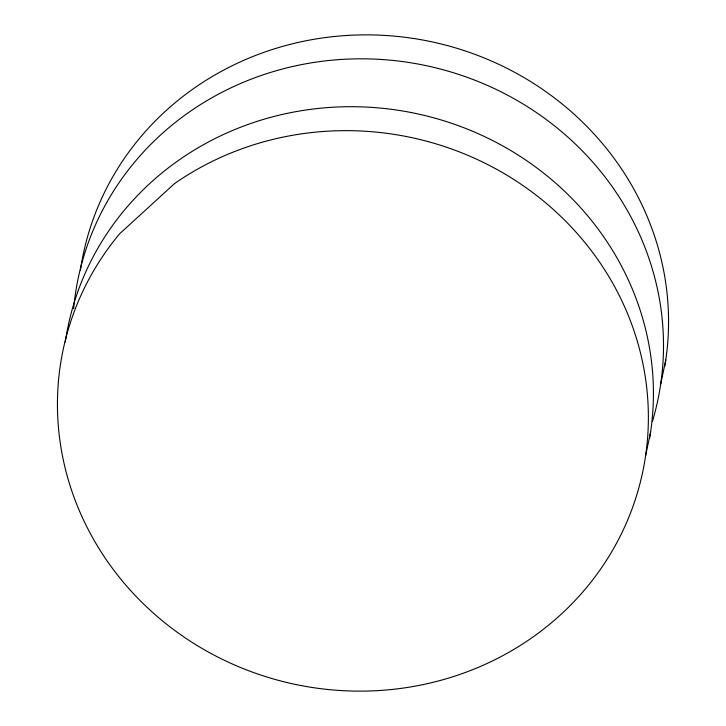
<?xml version="1.0" encoding="UTF-8"?>
<svg xmlns="http://www.w3.org/2000/svg" width="726" height="726" viewBox="0 0 726 726"><rect width="100%" height="100%" fill="white"/><g stroke="black" fill="none" stroke-linecap="round" stroke-linejoin="round"><path stroke-width="1.09" d="M645.596 455.728L650.641 431.779M660.733 383.891L665.778 359.951M80.404 270.272A296.154 279.51 11.9 0 1 417.051 39.032A296.154 279.51 11.9 0 1 664.726 366.566M65.267 342.109A296.154 279.51 11.9 0 1 401.914 110.869A296.154 279.51 11.9 0 1 649.588 438.395M73.653 308.677A296.154 279.51 11.9 0 1 420.88 64.578A296.154 279.51 11.9 0 1 652.465 421.243M174.549 183.578L119.663 233.745A296.154 279.51 11.9 0 0 287.097 682.558A296.154 279.51 11.9 0 0 641.775 358.408A296.154 279.51 11.9 0 0 174.549 183.578"/></g></svg>
